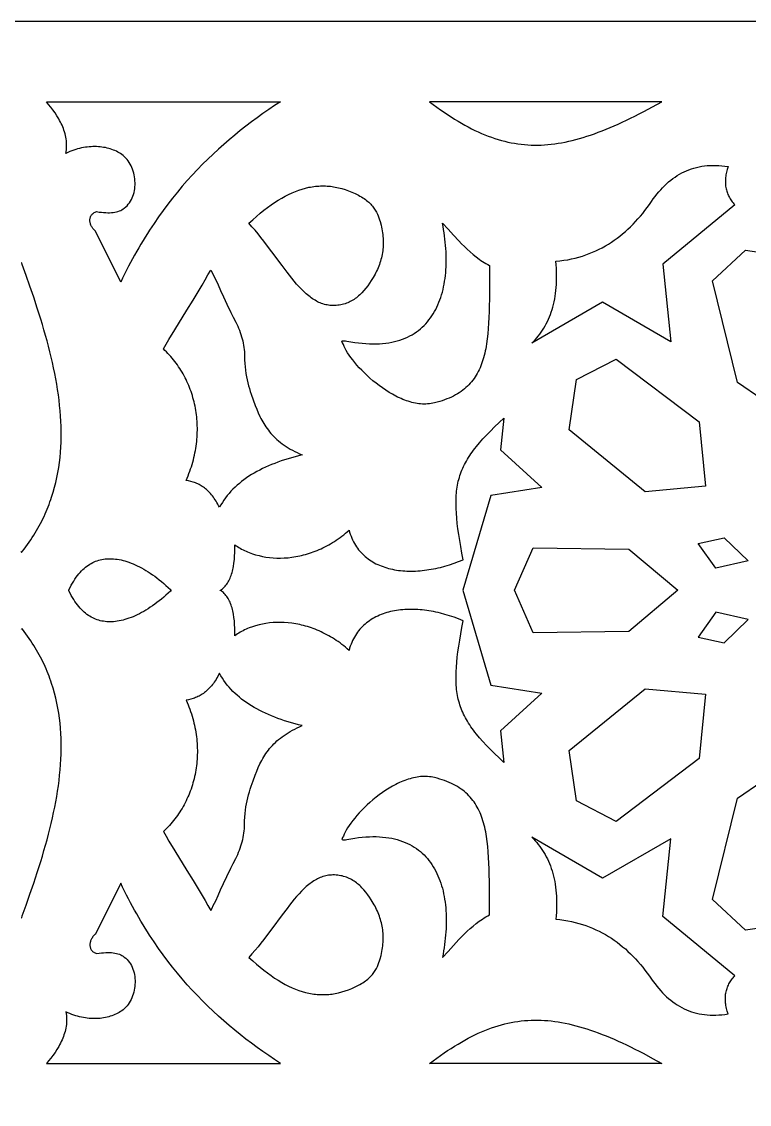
# Model space of a CAD drawing. Extents: x -580 to 580, y -400 to 400.
# Drawn here: x -51.1 to -5.7, y 297.4 to 365 of the extents above; entities that cross this region are included whole.
import ezdxf

# ---------------------------------------------------------------- set-up
doc = ezdxf.new("R2010")
doc.units = 0
doc.layers.add('LAYER_1', color=18, linetype='CONTINUOUS')
doc.layers.add('LAYER_2', color=174, linetype='CONTINUOUS')

msp = doc.modelspace()

# ---------------------------------------------------------------- linework, layer by layer
at = {"layer": 'LAYER_1'}
for points in [[(-34.925, 360), (-35.29, 359.759), (-35.653, 359.513), (-36.013, 359.262), (-36.371, 359.006), (-36.726, 358.744), (-37.078, 358.476), (-37.427, 358.202), (-37.773, 357.922), (-38.116, 357.636), (-38.456, 357.343), (-38.793, 357.043), (-39.126, 356.736), (-39.455, 356.421), (-39.781, 356.099), (-40.103, 355.77), (-40.421, 355.432), (-40.735, 355.086), (-41.045, 354.731), (-41.35, 354.368), (-41.652, 353.996), (-41.949, 353.614), (-42.241, 353.224), (-42.529, 352.823), (-42.812, 352.413), (-43.09, 351.993), (-43.227, 351.779), (-43.362, 351.563), (-43.497, 351.344), (-43.63, 351.122), (-43.762, 350.897), (-43.893, 350.67), (-44.022, 350.44), (-44.15, 350.208), (-44.277, 349.972), (-44.402, 349.734), (-44.526, 349.493), (-44.649, 349.249), (-44.77, 349.002), (-44.889, 348.752), (-46.472, 351.927), (-46.512, 351.965), (-46.55, 352.005), (-46.585, 352.047), (-46.619, 352.089), (-46.649, 352.132), (-46.677, 352.176), (-46.703, 352.22), (-46.726, 352.265), (-46.746, 352.311), (-46.764, 352.356), (-46.779, 352.402), (-46.791, 352.447), (-46.8, 352.493), (-46.807, 352.538), (-46.81, 352.583), (-46.811, 352.627), (-46.809, 352.67), (-46.804, 352.713), (-46.795, 352.754), (-46.784, 352.795), (-46.769, 352.834), (-46.752, 352.872), (-46.731, 352.908), (-46.706, 352.943), (-46.679, 352.976), (-46.648, 353.007), (-46.614, 353.036), (-46.576, 353.063), (-46.535, 353.087), (-46.491, 353.109), (-46.442, 353.129), (-46.391, 353.145), (-46.24, 353.123), (-46.096, 353.105), (-45.958, 353.092), (-45.826, 353.084), (-45.7, 353.081), (-45.58, 353.082), (-45.466, 353.089), (-45.357, 353.1), (-45.253, 353.116), (-45.155, 353.137), (-45.061, 353.162), (-44.973, 353.192), (-44.889, 353.227), (-44.81, 353.267), (-44.736, 353.312), (-44.666, 353.361), (-44.575, 353.436), (-44.491, 353.518), (-44.414, 353.605), (-44.344, 353.697), (-44.28, 353.794), (-44.223, 353.896), (-44.173, 354.002), (-44.129, 354.112), (-44.091, 354.225), (-44.059, 354.34), (-44.034, 354.458), (-44.015, 354.578), (-44.002, 354.699), (-43.995, 354.822), (-43.994, 354.945), (-43.999, 355.068), (-44.01, 355.191), (-44.027, 355.313), (-44.049, 355.434), (-44.077, 355.554), (-44.11, 355.672), (-44.149, 355.787), (-44.193, 355.9), (-44.243, 356.009), (-44.298, 356.115), (-44.358, 356.216), (-44.423, 356.313), (-44.493, 356.405), (-44.569, 356.492), (-44.649, 356.573), (-44.734, 356.647), (-44.824, 356.715), (-44.904, 356.769), (-44.986, 356.819), (-45.072, 356.867), (-45.161, 356.912), (-45.252, 356.954), (-45.345, 356.992), (-45.441, 357.028), (-45.539, 357.06), (-45.64, 357.09), (-45.742, 357.116), (-45.847, 357.139), (-45.953, 357.158), (-46.061, 357.174), (-46.171, 357.187), (-46.282, 357.196), (-46.395, 357.202), (-46.509, 357.204), (-46.624, 357.203), (-46.74, 357.198), (-46.858, 357.189), (-46.976, 357.177), (-47.095, 357.161), (-47.215, 357.141), (-47.335, 357.117), (-47.456, 357.09), (-47.578, 357.058), (-47.699, 357.023), (-47.821, 356.983), (-47.943, 356.939), (-48.065, 356.891), (-48.186, 356.839), (-48.308, 356.783), (-48.288, 356.898), (-48.275, 357.012), (-48.266, 357.125), (-48.262, 357.239), (-48.263, 357.351), (-48.269, 357.463), (-48.28, 357.574), (-48.295, 357.684), (-48.314, 357.794), (-48.337, 357.903), (-48.364, 358.011), (-48.394, 358.118), (-48.428, 358.224), (-48.466, 358.329), (-48.506, 358.433), (-48.55, 358.536), (-48.597, 358.638), (-48.646, 358.738), (-48.698, 358.838), (-48.752, 358.936), (-48.866, 359.128), (-48.988, 359.315), (-49.116, 359.496), (-49.249, 359.671), (-49.385, 359.839), (-49.523, 360)], [(-25.619, 360), (-25.391, 359.829), (-25.164, 359.663), (-24.94, 359.503), (-24.717, 359.349), (-24.496, 359.201), (-24.278, 359.058), (-24.06, 358.921), (-23.845, 358.79), (-23.631, 358.664), (-23.418, 358.544), (-23.206, 358.43), (-22.996, 358.321), (-22.787, 358.218), (-22.578, 358.12), (-22.371, 358.028), (-22.164, 357.941), (-21.958, 357.86), (-21.752, 357.785), (-21.547, 357.715), (-21.342, 357.651), (-21.138, 357.592), (-20.933, 357.538), (-20.729, 357.49), (-20.524, 357.447), (-20.32, 357.41), (-20.115, 357.378), (-19.909, 357.352), (-19.704, 357.33), (-19.497, 357.315), (-19.29, 357.304), (-19.083, 357.299), (-18.874, 357.299), (-18.664, 357.304), (-18.454, 357.315), (-18.242, 357.331), (-18.028, 357.352), (-17.814, 357.378), (-17.598, 357.41), (-17.38, 357.447), (-17.161, 357.488), (-16.94, 357.535), (-16.717, 357.587), (-16.491, 357.645), (-16.264, 357.707), (-16.035, 357.774), (-15.803, 357.847), (-15.569, 357.925), (-15.333, 358.007), (-15.093, 358.095), (-14.851, 358.187), (-14.607, 358.285), (-14.359, 358.387), (-14.108, 358.495), (-13.855, 358.607), (-13.598, 358.725), (-13.337, 358.847), (-13.074, 358.974), (-12.806, 359.106), (-12.535, 359.243), (-12.261, 359.385), (-11.7, 359.683), (-11.123, 360)], [(-19.236, 344.934), (-19.131, 345.042), (-19.029, 345.152), (-18.931, 345.266), (-18.835, 345.383), (-18.744, 345.503), (-18.656, 345.626), (-18.571, 345.752), (-18.49, 345.881), (-18.412, 346.014), (-18.338, 346.149), (-18.268, 346.288), (-18.202, 346.431), (-18.139, 346.577), (-18.081, 346.726), (-18.026, 346.879), (-17.975, 347.035), (-17.928, 347.195), (-17.885, 347.358), (-17.847, 347.525), (-17.812, 347.696), (-17.782, 347.871), (-17.756, 348.049), (-17.734, 348.231), (-17.716, 348.417), (-17.703, 348.607), (-17.694, 348.8), (-17.69, 348.998), (-17.69, 349.2), (-17.695, 349.406), (-17.704, 349.616), (-17.718, 349.83), (-17.737, 350.048), (-17.487, 350.075), (-17.243, 350.108), (-17.003, 350.149), (-16.767, 350.195), (-16.536, 350.249), (-16.31, 350.309), (-16.088, 350.375), (-15.87, 350.447), (-15.657, 350.525), (-15.448, 350.61), (-15.243, 350.7), (-15.042, 350.796), (-14.845, 350.898), (-14.652, 351.005), (-14.463, 351.118), (-14.278, 351.236), (-14.096, 351.36), (-13.918, 351.489), (-13.744, 351.622), (-13.573, 351.761), (-13.405, 351.905), (-13.241, 352.054), (-13.08, 352.207), (-12.923, 352.365), (-12.768, 352.527), (-12.617, 352.694), (-12.469, 352.865), (-12.323, 353.04), (-12.181, 353.22), (-12.041, 353.403), (-11.904, 353.59), (-11.77, 353.782), (-11.659, 353.938), (-11.547, 354.089), (-11.432, 354.235), (-11.316, 354.376), (-11.197, 354.511), (-11.077, 354.641), (-10.954, 354.765), (-10.829, 354.884), (-10.702, 354.998), (-10.572, 355.106), (-10.44, 355.208), (-10.305, 355.305), (-10.168, 355.396), (-10.028, 355.481), (-9.885, 355.56), (-9.74, 355.633), (-9.592, 355.7), (-9.441, 355.761), (-9.287, 355.817), (-9.13, 355.866), (-8.97, 355.909), (-8.807, 355.945), (-8.641, 355.975), (-8.471, 355.999), (-8.298, 356.017), (-8.122, 356.028), (-7.943, 356.033), (-7.76, 356.031), (-7.574, 356.022), (-7.383, 356.007), (-7.19, 355.985), (-6.992, 355.956), (-7.048, 355.781), (-7.094, 355.609), (-7.112, 355.524), (-7.128, 355.44), (-7.141, 355.357), (-7.151, 355.275), (-7.158, 355.194), (-7.163, 355.114), (-7.165, 355.035), (-7.164, 354.956), (-7.161, 354.879), (-7.155, 354.802), (-7.146, 354.726), (-7.134, 354.652), (-7.12, 354.578), (-7.103, 354.505), (-7.083, 354.432), (-7.06, 354.361), (-7.035, 354.291), (-7.007, 354.221), (-6.976, 354.153), (-6.943, 354.085), (-6.906, 354.018), (-6.867, 353.952), (-6.826, 353.887), (-6.781, 353.823), (-6.734, 353.76), (-6.684, 353.697), (-6.631, 353.636), (-6.576, 353.575), (-11.074, 349.872), (-10.574, 345.022), (-14.822, 347.491)], [(-36.894, 352.429), (-36.656, 352.645), (-36.421, 352.851), (-36.189, 353.045), (-35.959, 353.229), (-35.732, 353.403), (-35.507, 353.565), (-35.284, 353.718), (-35.063, 353.859), (-34.844, 353.99), (-34.627, 354.111), (-34.411, 354.221), (-34.197, 354.32), (-33.984, 354.409), (-33.773, 354.488), (-33.563, 354.557), (-33.354, 354.615), (-33.146, 354.663), (-33.042, 354.683), (-32.938, 354.7), (-32.835, 354.715), (-32.732, 354.728), (-32.629, 354.738), (-32.526, 354.745), (-32.423, 354.75), (-32.32, 354.752), (-32.218, 354.752), (-32.115, 354.749), (-32.013, 354.744), (-31.91, 354.736), (-31.808, 354.726), (-31.705, 354.713), (-31.603, 354.698), (-31.5, 354.68), (-31.296, 354.637), (-31.09, 354.584), (-30.885, 354.521), (-30.679, 354.448), (-30.472, 354.365), (-30.265, 354.273), (-30.057, 354.17), (-29.96, 354.119), (-29.868, 354.066), (-29.781, 354.012), (-29.699, 353.957), (-29.62, 353.902), (-29.546, 353.845), (-29.476, 353.787), (-29.41, 353.729), (-29.348, 353.669), (-29.289, 353.61), (-29.234, 353.549), (-29.183, 353.489), (-29.134, 353.428), (-29.089, 353.366), (-29.007, 353.243), (-28.935, 353.12), (-28.874, 352.997), (-28.82, 352.875), (-28.775, 352.754), (-28.735, 352.636), (-28.701, 352.521), (-28.644, 352.302), (-28.616, 352.182), (-28.591, 352.063), (-28.57, 351.945), (-28.552, 351.828), (-28.537, 351.712), (-28.525, 351.596), (-28.516, 351.481), (-28.511, 351.367), (-28.508, 351.254), (-28.509, 351.141), (-28.513, 351.03), (-28.52, 350.919), (-28.53, 350.809), (-28.543, 350.699), (-28.558, 350.59), (-28.577, 350.482), (-28.599, 350.375), (-28.623, 350.268), (-28.65, 350.163), (-28.681, 350.057), (-28.714, 349.953), (-28.749, 349.849), (-28.788, 349.746), (-28.829, 349.643), (-28.873, 349.541), (-28.92, 349.44), (-28.969, 349.339), (-29.021, 349.239), (-29.075, 349.14), (-29.132, 349.041), (-29.254, 348.845), (-29.366, 348.678), (-29.481, 348.517), (-29.6, 348.364), (-29.722, 348.218), (-29.849, 348.08), (-29.914, 348.014), (-29.98, 347.951), (-30.048, 347.89), (-30.117, 347.832), (-30.188, 347.776), (-30.259, 347.722), (-30.333, 347.672), (-30.408, 347.624), (-30.484, 347.579), (-30.563, 347.537), (-30.643, 347.497), (-30.724, 347.461), (-30.808, 347.429), (-30.894, 347.399), (-30.981, 347.372), (-31.071, 347.35), (-31.162, 347.33), (-31.256, 347.314), (-31.352, 347.302), (-31.45, 347.293), (-31.55, 347.288), (-31.653, 347.287), (-31.744, 347.29), (-31.834, 347.297), (-31.923, 347.308), (-32.011, 347.322), (-32.098, 347.34), (-32.184, 347.362), (-32.269, 347.388), (-32.353, 347.417), (-32.437, 347.45), (-32.519, 347.485), (-32.601, 347.525), (-32.682, 347.567), (-32.762, 347.613), (-32.842, 347.662), (-32.921, 347.713), (-33, 347.768), (-33.078, 347.826), (-33.155, 347.886), (-33.309, 348.015), (-33.461, 348.154), (-33.613, 348.303), (-33.763, 348.462), (-33.913, 348.628), (-34.062, 348.803), (-34.212, 348.985), (-34.363, 349.174), (-34.514, 349.369), (-34.82, 349.776), (-35.455, 350.639), (-35.79, 351.085), (-35.963, 351.31), (-36.14, 351.535), (-36.321, 351.761), (-36.507, 351.985), (-36.698, 352.208)], [(-30.528, 345.03), (-30.285, 344.99), (-30.048, 344.957), (-29.817, 344.931), (-29.591, 344.912), (-29.371, 344.9), (-29.156, 344.895), (-28.947, 344.896), (-28.744, 344.904), (-28.546, 344.919), (-28.353, 344.939), (-28.165, 344.966), (-27.983, 344.999), (-27.806, 345.038), (-27.634, 345.083), (-27.468, 345.133), (-27.306, 345.19), (-27.15, 345.251), (-26.999, 345.319), (-26.852, 345.391), (-26.711, 345.469), (-26.575, 345.552), (-26.443, 345.64), (-26.316, 345.733), (-26.195, 345.831), (-26.078, 345.933), (-25.965, 346.04), (-25.858, 346.151), (-25.755, 346.267), (-25.656, 346.387), (-25.563, 346.511), (-25.473, 346.64), (-25.389, 346.772), (-25.308, 346.908), (-25.233, 347.047), (-25.161, 347.191), (-25.094, 347.337), (-25.031, 347.488), (-24.973, 347.641), (-24.918, 347.798), (-24.868, 347.958), (-24.822, 348.12), (-24.78, 348.286), (-24.742, 348.454), (-24.709, 348.625), (-24.679, 348.798), (-24.653, 348.974), (-24.631, 349.152), (-24.613, 349.333), (-24.599, 349.515), (-24.588, 349.7), (-24.581, 349.886), (-24.578, 350.074), (-24.579, 350.264), (-24.583, 350.455), (-24.591, 350.648), (-24.602, 350.842), (-24.617, 351.037), (-24.636, 351.233), (-24.657, 351.431), (-24.683, 351.629), (-24.711, 351.828), (-24.743, 352.028), (-24.778, 352.228), (-24.816, 352.429), (-24.469, 352.054), (-24.128, 351.683), (-23.789, 351.319), (-23.618, 351.142), (-23.445, 350.968), (-23.268, 350.799), (-23.088, 350.634), (-22.903, 350.475), (-22.713, 350.322), (-22.516, 350.175), (-22.415, 350.104), (-22.312, 350.035), (-22.208, 349.969), (-22.101, 349.904), (-21.991, 349.841), (-21.88, 349.78), (-21.884, 348.073), (-21.888, 347.674), (-21.894, 347.287), (-21.902, 346.911), (-21.915, 346.546), (-21.933, 346.193), (-21.956, 345.85), (-21.985, 345.519), (-22.02, 345.2), (-22.064, 344.892), (-22.088, 344.742), (-22.115, 344.595), (-22.145, 344.451), (-22.176, 344.309), (-22.21, 344.171), (-22.247, 344.035), (-22.286, 343.902), (-22.328, 343.773), (-22.373, 343.646), (-22.42, 343.521), (-22.471, 343.4), (-22.525, 343.282), (-22.582, 343.166), (-22.642, 343.053), (-22.705, 342.943), (-22.772, 342.836), (-22.843, 342.732), (-22.917, 342.631), (-22.995, 342.532), (-23.077, 342.437), (-23.163, 342.344), (-23.253, 342.254), (-23.347, 342.168), (-23.445, 342.084), (-23.547, 342.002), (-23.654, 341.924), (-23.766, 341.849), (-23.881, 341.776), (-24.002, 341.707), (-24.127, 341.64), (-24.258, 341.576), (-24.393, 341.515), (-24.533, 341.457), (-24.678, 341.402), (-24.829, 341.35), (-24.985, 341.301), (-25.146, 341.254), (-25.313, 341.211), (-25.418, 341.187), (-25.524, 341.169), (-25.631, 341.154), (-25.739, 341.145), (-25.847, 341.14), (-25.956, 341.139), (-26.066, 341.143), (-26.175, 341.151), (-26.286, 341.163), (-26.396, 341.178), (-26.507, 341.198), (-26.618, 341.221), (-26.729, 341.248), (-26.84, 341.278), (-26.95, 341.312), (-27.061, 341.349), (-27.172, 341.389), (-27.282, 341.432), (-27.392, 341.478), (-27.502, 341.527), (-27.611, 341.578), (-27.72, 341.632), (-27.936, 341.748), (-28.149, 341.872), (-28.358, 342.004), (-28.564, 342.144), (-28.765, 342.29), (-28.961, 342.441), (-29.151, 342.596), (-29.336, 342.755), (-29.514, 342.917), (-29.685, 343.081), (-29.848, 343.245), (-30.003, 343.409), (-30.149, 343.573), (-30.286, 343.734), (-30.413, 343.893), (-30.53, 344.048), (-30.636, 344.199), (-30.73, 344.344), (-30.813, 344.483), (-30.883, 344.615), (-30.94, 344.738), (-30.968, 344.802), (-30.997, 344.859), (-31.047, 344.953), (-31.066, 344.991), (-31.079, 345.023), (-31.084, 345.049), (-31.083, 345.06), (-31.08, 345.069), (-31.073, 345.077), (-31.064, 345.083), (-31.037, 345.092), (-30.996, 345.095), (-30.939, 345.092), (-30.865, 345.085), (-30.773, 345.071)], [(-5.908, 350.739), (-3.114, 350.336), (-1.567, 344.032), (-3.37, 340.416), (-6.404, 342.49), (-7.975, 348.824)], [(-42.224, 344.581), (-42.056, 344.873), (-41.881, 345.169), (-41.518, 345.77), (-40.756, 347.002), (-40.37, 347.626), (-39.99, 348.254), (-39.804, 348.567), (-39.622, 348.881), (-39.445, 349.193), (-39.273, 349.504), (-39.19, 349.35), (-39.111, 349.198), (-38.962, 348.891), (-38.815, 348.57), (-38.658, 348.22), (-38.48, 347.827), (-38.271, 347.378), (-38.019, 346.857), (-37.873, 346.565), (-37.712, 346.25), (-37.651, 346.126), (-37.592, 346), (-37.536, 345.871), (-37.483, 345.741), (-37.434, 345.61), (-37.388, 345.477), (-37.346, 345.344), (-37.308, 345.21), (-37.274, 345.075), (-37.244, 344.94), (-37.218, 344.805), (-37.197, 344.671), (-37.181, 344.537), (-37.169, 344.404), (-37.162, 344.272), (-37.16, 344.142), (-37.158, 343.905), (-37.148, 343.678), (-37.132, 343.459), (-37.109, 343.248), (-37.081, 343.045), (-37.047, 342.847), (-37.008, 342.656), (-36.964, 342.469), (-36.916, 342.286), (-36.864, 342.106), (-36.809, 341.929), (-36.751, 341.754), (-36.627, 341.405), (-36.498, 341.053), (-36.406, 340.818), (-36.308, 340.587), (-36.203, 340.36), (-36.147, 340.249), (-36.088, 340.139), (-36.027, 340.03), (-35.963, 339.922), (-35.896, 339.816), (-35.827, 339.711), (-35.754, 339.608), (-35.677, 339.506), (-35.598, 339.405), (-35.514, 339.307), (-35.427, 339.209), (-35.336, 339.114), (-35.241, 339.02), (-35.142, 338.928), (-35.038, 338.837), (-34.929, 338.748), (-34.816, 338.661), (-34.698, 338.576), (-34.575, 338.493), (-34.447, 338.412), (-34.314, 338.333), (-34.175, 338.256), (-34.031, 338.181), (-33.88, 338.108), (-33.724, 338.037), (-33.562, 337.968), (-33.79, 337.911), (-34.014, 337.852), (-34.234, 337.791), (-34.451, 337.727), (-34.663, 337.66), (-34.872, 337.59), (-35.076, 337.517), (-35.276, 337.442), (-35.473, 337.364), (-35.665, 337.283), (-35.853, 337.2), (-36.036, 337.113), (-36.216, 337.023), (-36.39, 336.93), (-36.561, 336.835), (-36.727, 336.736), (-36.888, 336.634), (-37.045, 336.529), (-37.197, 336.42), (-37.344, 336.309), (-37.487, 336.194), (-37.625, 336.076), (-37.758, 335.955), (-37.886, 335.83), (-38.009, 335.701), (-38.127, 335.57), (-38.24, 335.435), (-38.347, 335.296), (-38.45, 335.154), (-38.547, 335.008), (-38.639, 334.858), (-38.726, 334.705), (-38.778, 334.805), (-38.83, 334.902), (-38.884, 334.995), (-38.938, 335.085), (-38.994, 335.171), (-39.05, 335.254), (-39.108, 335.333), (-39.166, 335.409), (-39.225, 335.482), (-39.285, 335.552), (-39.346, 335.618), (-39.408, 335.682), (-39.471, 335.742), (-39.535, 335.8), (-39.599, 335.854), (-39.664, 335.906), (-39.73, 335.955), (-39.797, 336.001), (-39.865, 336.044), (-39.933, 336.085), (-40.002, 336.123), (-40.072, 336.158), (-40.143, 336.191), (-40.214, 336.221), (-40.286, 336.249), (-40.359, 336.275), (-40.506, 336.319), (-40.656, 336.354), (-40.808, 336.381), (-40.746, 336.522), (-40.687, 336.664), (-40.631, 336.806), (-40.578, 336.949), (-40.528, 337.091), (-40.48, 337.234), (-40.436, 337.377), (-40.394, 337.519), (-40.356, 337.662), (-40.32, 337.805), (-40.287, 337.948), (-40.257, 338.091), (-40.229, 338.233), (-40.205, 338.376), (-40.183, 338.518), (-40.164, 338.66), (-40.148, 338.802), (-40.135, 338.944), (-40.124, 339.085), (-40.116, 339.227), (-40.111, 339.367), (-40.108, 339.507), (-40.108, 339.647), (-40.111, 339.787), (-40.116, 339.925), (-40.124, 340.064), (-40.135, 340.201), (-40.148, 340.339), (-40.164, 340.475), (-40.182, 340.611), (-40.203, 340.746), (-40.226, 340.88), (-40.252, 341.014), (-40.281, 341.146), (-40.312, 341.278), (-40.345, 341.409), (-40.381, 341.539), (-40.419, 341.669), (-40.46, 341.797), (-40.503, 341.924), (-40.549, 342.05), (-40.596, 342.175), (-40.647, 342.299), (-40.699, 342.422), (-40.754, 342.543), (-40.812, 342.663), (-40.871, 342.782), (-40.933, 342.9), (-40.998, 343.017), (-41.064, 343.132), (-41.133, 343.245), (-41.204, 343.358), (-41.277, 343.468), (-41.352, 343.578), (-41.43, 343.686), (-41.51, 343.792), (-41.591, 343.896), (-41.676, 343.999), (-41.762, 344.101), (-41.85, 344.2), (-41.94, 344.298), (-42.033, 344.394), (-42.128, 344.489)], [(-16.918, 339.522), (-16.455, 342.671), (-13.983, 343.946), (-8.803, 340.029), (-8.411, 336.013), (-12.167, 335.671)], [(-38.689, 329.517), (-38.68, 329.523), (-38.689, 329.528), (-38.671, 329.528), (-38.607, 329.571), (-38.545, 329.618), (-38.486, 329.668), (-38.429, 329.722), (-38.375, 329.78), (-38.323, 329.841), (-38.274, 329.905), (-38.228, 329.973), (-38.184, 330.043), (-38.142, 330.117), (-38.103, 330.194), (-38.067, 330.274), (-38.032, 330.357), (-38, 330.443), (-37.97, 330.531), (-37.942, 330.622), (-37.917, 330.716), (-37.894, 330.811), (-37.872, 330.91), (-37.853, 331.01), (-37.821, 331.218), (-37.797, 331.433), (-37.78, 331.656), (-37.771, 331.886), (-37.769, 332.121), (-37.774, 332.362), (-37.692, 332.305), (-37.608, 332.25), (-37.522, 332.196), (-37.434, 332.144), (-37.345, 332.095), (-37.254, 332.047), (-37.161, 332.001), (-37.067, 331.958), (-36.971, 331.916), (-36.873, 331.876), (-36.674, 331.803), (-36.47, 331.738), (-36.261, 331.682), (-36.046, 331.634), (-35.828, 331.595), (-35.605, 331.565), (-35.379, 331.545), (-35.149, 331.533), (-34.917, 331.531), (-34.682, 331.539), (-34.445, 331.556), (-34.206, 331.583), (-33.965, 331.62), (-33.844, 331.642), (-33.723, 331.667), (-33.602, 331.694), (-33.481, 331.725), (-33.36, 331.757), (-33.238, 331.792), (-33.117, 331.83), (-32.995, 331.871), (-32.874, 331.914), (-32.752, 331.96), (-32.631, 332.009), (-32.51, 332.06), (-32.39, 332.115), (-32.27, 332.172), (-32.15, 332.231), (-32.03, 332.294), (-31.911, 332.359), (-31.792, 332.428), (-31.674, 332.499), (-31.556, 332.573), (-31.439, 332.65), (-31.323, 332.73), (-31.207, 332.813), (-31.093, 332.898), (-30.978, 332.987), (-30.865, 333.079), (-30.753, 333.174), (-30.641, 333.272), (-30.605, 333.143), (-30.565, 333.018), (-30.521, 332.897), (-30.474, 332.779), (-30.423, 332.664), (-30.368, 332.553), (-30.31, 332.446), (-30.248, 332.342), (-30.183, 332.241), (-30.115, 332.144), (-30.043, 332.05), (-29.969, 331.96), (-29.891, 331.873), (-29.811, 331.789), (-29.727, 331.709), (-29.641, 331.632), (-29.552, 331.558), (-29.46, 331.487), (-29.365, 331.42), (-29.268, 331.356), (-29.169, 331.295), (-29.067, 331.237), (-28.962, 331.182), (-28.856, 331.131), (-28.747, 331.083), (-28.636, 331.037), (-28.523, 330.995), (-28.408, 330.956), (-28.291, 330.92), (-28.172, 330.887), (-28.052, 330.857), (-27.929, 330.83), (-27.805, 330.806), (-27.68, 330.785), (-27.553, 330.766), (-27.424, 330.751), (-27.294, 330.739), (-27.163, 330.729), (-27.031, 330.722), (-26.897, 330.719), (-26.763, 330.718), (-26.627, 330.719), (-26.49, 330.724), (-26.353, 330.731), (-26.215, 330.741), (-26.076, 330.754), (-25.936, 330.769), (-25.796, 330.787), (-25.655, 330.808), (-25.514, 330.832), (-25.372, 330.858), (-25.23, 330.886), (-25.088, 330.917), (-24.946, 330.951), (-24.661, 331.026), (-24.376, 331.112), (-24.093, 331.207), (-23.81, 331.311), (-23.529, 331.426), (-23.606, 331.847), (-23.676, 332.25), (-23.74, 332.635), (-23.797, 333.003), (-23.846, 333.355), (-23.888, 333.692), (-23.922, 334.015), (-23.947, 334.325), (-23.963, 334.623), (-23.97, 334.909), (-23.97, 335.048), (-23.967, 335.185), (-23.962, 335.319), (-23.955, 335.452), (-23.944, 335.582), (-23.931, 335.71), (-23.916, 335.836), (-23.897, 335.961), (-23.876, 336.083), (-23.852, 336.205), (-23.825, 336.325), (-23.795, 336.443), (-23.762, 336.561), (-23.726, 336.677), (-23.687, 336.792), (-23.644, 336.907), (-23.599, 337.021), (-23.55, 337.134), (-23.498, 337.247), (-23.443, 337.36), (-23.384, 337.472), (-23.322, 337.584), (-23.256, 337.696), (-23.187, 337.809), (-23.114, 337.921), (-23.038, 338.034), (-22.958, 338.147), (-22.874, 338.261), (-22.786, 338.376), (-22.695, 338.492), (-22.5, 338.725), (-22.29, 338.964), (-22.063, 339.208), (-21.82, 339.459), (-21.559, 339.717), (-21.281, 339.984), (-20.985, 340.26), (-21.2, 338.293), (-18.617, 335.94), (-21.803, 335.443), (-23.536, 329.523), (-21.803, 323.603), (-18.617, 323.106), (-21.2, 320.752), (-20.985, 318.785), (-21.281, 319.061), (-21.559, 319.328), (-21.82, 319.586), (-22.063, 319.837), (-22.29, 320.081), (-22.5, 320.32), (-22.695, 320.554), (-22.786, 320.669), (-22.874, 320.784), (-22.958, 320.898), (-23.038, 321.011), (-23.114, 321.124), (-23.187, 321.237), (-23.256, 321.349), (-23.322, 321.461), (-23.384, 321.573), (-23.443, 321.686), (-23.498, 321.798), (-23.55, 321.911), (-23.599, 322.024), (-23.644, 322.138), (-23.687, 322.253), (-23.726, 322.368), (-23.762, 322.485), (-23.795, 322.602), (-23.825, 322.721), (-23.852, 322.841), (-23.876, 322.962), (-23.897, 323.085), (-23.916, 323.209), (-23.931, 323.336), (-23.944, 323.464), (-23.955, 323.594), (-23.962, 323.726), (-23.967, 323.86), (-23.97, 323.997), (-23.97, 324.136), (-23.963, 324.423), (-23.947, 324.72), (-23.922, 325.03), (-23.888, 325.353), (-23.846, 325.69), (-23.797, 326.042), (-23.74, 326.41), (-23.676, 326.795), (-23.606, 327.198), (-23.529, 327.62), (-23.81, 327.734), (-24.093, 327.839), (-24.376, 327.934), (-24.661, 328.019), (-24.946, 328.094), (-25.088, 328.128), (-25.23, 328.159), (-25.372, 328.188), (-25.514, 328.214), (-25.655, 328.237), (-25.796, 328.258), (-25.936, 328.276), (-26.076, 328.292), (-26.215, 328.304), (-26.353, 328.314), (-26.49, 328.322), (-26.627, 328.326), (-26.763, 328.328), (-26.897, 328.327), (-27.031, 328.323), (-27.163, 328.316), (-27.294, 328.307), (-27.424, 328.294), (-27.553, 328.279), (-27.68, 328.261), (-27.805, 328.24), (-27.929, 328.216), (-28.052, 328.188), (-28.172, 328.158), (-28.291, 328.125), (-28.408, 328.089), (-28.523, 328.05), (-28.636, 328.008), (-28.747, 327.963), (-28.856, 327.914), (-28.962, 327.863), (-29.067, 327.808), (-29.169, 327.751), (-29.268, 327.69), (-29.365, 327.625), (-29.46, 327.558), (-29.552, 327.487), (-29.641, 327.414), (-29.727, 327.336), (-29.811, 327.256), (-29.891, 327.172), (-29.969, 327.085), (-30.043, 326.995), (-30.115, 326.901), (-30.183, 326.804), (-30.248, 326.703), (-30.31, 326.599), (-30.368, 326.492), (-30.423, 326.381), (-30.474, 326.267), (-30.521, 326.149), (-30.565, 326.027), (-30.605, 325.902), (-30.641, 325.774), (-30.753, 325.872), (-30.865, 325.966), (-30.978, 326.058), (-31.093, 326.147), (-31.207, 326.233), (-31.323, 326.316), (-31.439, 326.395), (-31.556, 326.472), (-31.674, 326.546), (-31.792, 326.618), (-31.911, 326.686), (-32.03, 326.751), (-32.15, 326.814), (-32.27, 326.874), (-32.39, 326.931), (-32.51, 326.985), (-32.631, 327.036), (-32.752, 327.085), (-32.874, 327.131), (-32.995, 327.174), (-33.117, 327.215), (-33.238, 327.253), (-33.36, 327.288), (-33.481, 327.321), (-33.602, 327.351), (-33.723, 327.378), (-33.844, 327.403), (-33.965, 327.426), (-34.206, 327.463), (-34.445, 327.49), (-34.682, 327.507), (-34.917, 327.514), (-35.149, 327.512), (-35.379, 327.501), (-35.605, 327.48), (-35.828, 327.45), (-36.046, 327.411), (-36.261, 327.364), (-36.47, 327.307), (-36.674, 327.242), (-36.873, 327.169), (-36.971, 327.13), (-37.067, 327.088), (-37.161, 327.044), (-37.254, 326.998), (-37.345, 326.951), (-37.434, 326.901), (-37.522, 326.849), (-37.608, 326.796), (-37.692, 326.74), (-37.774, 326.683), (-37.769, 326.924), (-37.771, 327.16), (-37.78, 327.389), (-37.797, 327.612), (-37.821, 327.828), (-37.853, 328.035), (-37.872, 328.136), (-37.894, 328.234), (-37.917, 328.33), (-37.942, 328.423), (-37.97, 328.514), (-38, 328.602), (-38.032, 328.688), (-38.067, 328.771), (-38.103, 328.851), (-38.142, 328.928), (-38.184, 329.002), (-38.228, 329.073), (-38.274, 329.14), (-38.323, 329.205), (-38.375, 329.266), (-38.429, 329.323), (-38.486, 329.377), (-38.545, 329.428), (-38.607, 329.474), (-38.671, 329.517)], [(-5.743, 331.354), (-7.753, 330.899), (-8.852, 332.441), (-7.231, 332.797)], [(-10.121, 329.523), (-13.188, 326.952), (-19.155, 326.874), (-20.31, 329.523), (-19.155, 332.171), (-13.188, 332.093)], [(-47.421, 330.636), (-47.337, 330.725), (-47.253, 330.808), (-47.167, 330.886), (-47.081, 330.959), (-46.994, 331.026), (-46.906, 331.088), (-46.817, 331.145), (-46.727, 331.198), (-46.637, 331.246), (-46.545, 331.289), (-46.452, 331.328), (-46.358, 331.363), (-46.263, 331.394), (-46.166, 331.42), (-46.068, 331.442), (-45.968, 331.461), (-45.866, 331.475), (-45.762, 331.485), (-45.657, 331.491), (-45.55, 331.493), (-45.44, 331.49), (-45.329, 331.484), (-45.216, 331.473), (-45.101, 331.457), (-44.984, 331.438), (-44.865, 331.413), (-44.744, 331.385), (-44.622, 331.351), (-44.498, 331.313), (-44.372, 331.271), (-44.244, 331.223), (-44.116, 331.171), (-43.985, 331.115), (-43.854, 331.053), (-43.721, 330.987), (-43.587, 330.917), (-43.452, 330.841), (-43.316, 330.761), (-43.179, 330.676), (-43.042, 330.586), (-42.904, 330.492), (-42.765, 330.393), (-42.625, 330.29), (-42.486, 330.181), (-42.346, 330.069), (-42.205, 329.951), (-42.064, 329.83), (-41.924, 329.703), (-41.783, 329.572), (-41.731, 329.523), (-41.783, 329.473), (-41.924, 329.342), (-42.064, 329.216), (-42.205, 329.094), (-42.346, 328.977), (-42.486, 328.864), (-42.625, 328.756), (-42.765, 328.652), (-42.904, 328.553), (-43.042, 328.459), (-43.179, 328.369), (-43.316, 328.285), (-43.452, 328.204), (-43.587, 328.129), (-43.721, 328.058), (-43.854, 327.992), (-43.985, 327.931), (-44.116, 327.874), (-44.244, 327.822), (-44.372, 327.775), (-44.498, 327.732), (-44.622, 327.694), (-44.744, 327.661), (-44.865, 327.632), (-44.984, 327.608), (-45.101, 327.588), (-45.216, 327.573), (-45.329, 327.562), (-45.44, 327.555), (-45.55, 327.553), (-45.657, 327.554), (-45.762, 327.56), (-45.866, 327.57), (-45.968, 327.585), (-46.068, 327.603), (-46.166, 327.625), (-46.263, 327.652), (-46.358, 327.682), (-46.452, 327.717), (-46.545, 327.756), (-46.637, 327.8), (-46.727, 327.847), (-46.817, 327.9), (-46.906, 327.957), (-46.994, 328.019), (-47.081, 328.087), (-47.167, 328.159), (-47.253, 328.237), (-47.337, 328.321), (-47.421, 328.41), (-47.503, 328.505), (-47.585, 328.606), (-47.665, 328.713), (-47.744, 328.827), (-47.822, 328.947), (-47.898, 329.073), (-47.973, 329.206), (-48.046, 329.346), (-48.117, 329.492), (-48.13, 329.523), (-48.117, 329.553), (-48.046, 329.7), (-47.973, 329.839), (-47.898, 329.972), (-47.822, 330.099), (-47.744, 330.219), (-47.665, 330.332), (-47.585, 330.439), (-47.503, 330.54)], [(-5.743, 327.691), (-7.753, 328.147), (-8.852, 326.605), (-7.231, 326.249)], [(-42.224, 314.464), (-42.056, 314.172), (-41.881, 313.876), (-41.518, 313.275), (-40.756, 312.044), (-40.37, 311.419), (-39.99, 310.792), (-39.804, 310.478), (-39.622, 310.165), (-39.445, 309.852), (-39.273, 309.541), (-39.19, 309.695), (-39.111, 309.848), (-38.962, 310.155), (-38.815, 310.476), (-38.658, 310.825), (-38.48, 311.218), (-38.271, 311.668), (-38.019, 312.189), (-37.873, 312.48), (-37.712, 312.795), (-37.651, 312.919), (-37.592, 313.046), (-37.536, 313.174), (-37.483, 313.304), (-37.434, 313.435), (-37.388, 313.568), (-37.346, 313.701), (-37.308, 313.836), (-37.274, 313.97), (-37.244, 314.105), (-37.218, 314.24), (-37.197, 314.374), (-37.181, 314.508), (-37.169, 314.641), (-37.162, 314.773), (-37.16, 314.904), (-37.158, 315.14), (-37.148, 315.368), (-37.132, 315.586), (-37.109, 315.797), (-37.081, 316.001), (-37.047, 316.198), (-37.008, 316.39), (-36.964, 316.577), (-36.916, 316.76), (-36.864, 316.939), (-36.809, 317.116), (-36.751, 317.292), (-36.627, 317.641), (-36.498, 317.992), (-36.406, 318.227), (-36.308, 318.458), (-36.203, 318.685), (-36.147, 318.796), (-36.088, 318.907), (-36.027, 319.016), (-35.963, 319.123), (-35.896, 319.229), (-35.827, 319.334), (-35.754, 319.438), (-35.677, 319.54), (-35.598, 319.64), (-35.514, 319.739), (-35.427, 319.836), (-35.336, 319.932), (-35.241, 320.026), (-35.142, 320.118), (-35.038, 320.208), (-34.929, 320.297), (-34.816, 320.384), (-34.698, 320.469), (-34.575, 320.552), (-34.447, 320.633), (-34.314, 320.712), (-34.175, 320.79), (-34.031, 320.865), (-33.88, 320.938), (-33.724, 321.009), (-33.562, 321.078), (-33.79, 321.134), (-34.014, 321.193), (-34.234, 321.255), (-34.451, 321.319), (-34.663, 321.386), (-34.872, 321.455), (-35.076, 321.528), (-35.276, 321.603), (-35.473, 321.681), (-35.665, 321.762), (-35.853, 321.846), (-36.036, 321.933), (-36.216, 322.022), (-36.39, 322.115), (-36.561, 322.211), (-36.727, 322.31), (-36.888, 322.412), (-37.045, 322.517), (-37.197, 322.625), (-37.344, 322.737), (-37.487, 322.851), (-37.625, 322.969), (-37.758, 323.091), (-37.886, 323.216), (-38.009, 323.344), (-38.127, 323.476), (-38.24, 323.611), (-38.347, 323.749), (-38.45, 323.892), (-38.547, 324.038), (-38.639, 324.187), (-38.726, 324.34), (-38.778, 324.24), (-38.83, 324.143), (-38.884, 324.05), (-38.938, 323.961), (-38.994, 323.875), (-39.05, 323.792), (-39.108, 323.712), (-39.166, 323.636), (-39.225, 323.563), (-39.285, 323.494), (-39.346, 323.427), (-39.408, 323.364), (-39.471, 323.303), (-39.535, 323.246), (-39.599, 323.191), (-39.664, 323.139), (-39.73, 323.091), (-39.797, 323.045), (-39.865, 323.001), (-39.933, 322.961), (-40.002, 322.923), (-40.072, 322.887), (-40.143, 322.855), (-40.214, 322.824), (-40.286, 322.796), (-40.359, 322.771), (-40.506, 322.727), (-40.656, 322.691), (-40.808, 322.665), (-40.746, 322.523), (-40.687, 322.381), (-40.631, 322.239), (-40.578, 322.097), (-40.528, 321.954), (-40.48, 321.812), (-40.436, 321.669), (-40.394, 321.526), (-40.356, 321.383), (-40.32, 321.24), (-40.287, 321.097), (-40.257, 320.955), (-40.229, 320.812), (-40.205, 320.669), (-40.183, 320.527), (-40.164, 320.385), (-40.148, 320.243), (-40.135, 320.101), (-40.124, 319.96), (-40.116, 319.819), (-40.111, 319.678), (-40.108, 319.538), (-40.108, 319.398), (-40.111, 319.259), (-40.116, 319.12), (-40.124, 318.982), (-40.135, 318.844), (-40.148, 318.707), (-40.164, 318.57), (-40.182, 318.435), (-40.203, 318.3), (-40.226, 318.165), (-40.252, 318.032), (-40.281, 317.899), (-40.312, 317.767), (-40.345, 317.636), (-40.381, 317.506), (-40.419, 317.377), (-40.46, 317.249), (-40.503, 317.122), (-40.549, 316.995), (-40.596, 316.87), (-40.647, 316.747), (-40.699, 316.624), (-40.754, 316.502), (-40.812, 316.382), (-40.871, 316.263), (-40.933, 316.145), (-40.998, 316.029), (-41.064, 315.914), (-41.133, 315.8), (-41.204, 315.688), (-41.277, 315.577), (-41.352, 315.468), (-41.43, 315.36), (-41.51, 315.254), (-41.591, 315.149), (-41.676, 315.046), (-41.762, 314.945), (-41.85, 314.845), (-41.94, 314.747), (-42.033, 314.651), (-42.128, 314.557)], [(-8.803, 319.016), (-13.983, 315.099), (-16.455, 316.374), (-16.918, 319.524), (-12.167, 323.375), (-8.411, 323.032)], [(-1.567, 315.013), (-3.114, 308.71), (-5.908, 308.306), (-7.975, 310.221), (-6.404, 316.555), (-3.37, 318.63)], [(-30.528, 314.015), (-30.285, 314.056), (-30.048, 314.088), (-29.817, 314.114), (-29.591, 314.133), (-29.371, 314.145), (-29.156, 314.15), (-28.947, 314.149), (-28.744, 314.141), (-28.546, 314.127), (-28.353, 314.106), (-28.165, 314.079), (-27.983, 314.046), (-27.806, 314.008), (-27.634, 313.963), (-27.468, 313.912), (-27.306, 313.856), (-27.15, 313.794), (-26.999, 313.727), (-26.852, 313.654), (-26.711, 313.576), (-26.575, 313.493), (-26.443, 313.405), (-26.316, 313.313), (-26.195, 313.215), (-26.078, 313.112), (-25.965, 313.006), (-25.858, 312.894), (-25.755, 312.778), (-25.656, 312.658), (-25.563, 312.534), (-25.473, 312.406), (-25.389, 312.274), (-25.308, 312.138), (-25.233, 311.998), (-25.161, 311.855), (-25.094, 311.708), (-25.031, 311.558), (-24.973, 311.404), (-24.918, 311.248), (-24.868, 311.088), (-24.822, 310.925), (-24.78, 310.76), (-24.742, 310.591), (-24.709, 310.42), (-24.679, 310.247), (-24.653, 310.071), (-24.631, 309.893), (-24.613, 309.713), (-24.599, 309.53), (-24.588, 309.346), (-24.581, 309.16), (-24.578, 308.971), (-24.579, 308.782), (-24.583, 308.59), (-24.591, 308.398), (-24.602, 308.204), (-24.617, 308.008), (-24.636, 307.812), (-24.657, 307.615), (-24.683, 307.416), (-24.711, 307.217), (-24.743, 307.018), (-24.778, 306.817), (-24.816, 306.616), (-24.469, 306.991), (-24.128, 307.362), (-23.789, 307.726), (-23.618, 307.903), (-23.445, 308.077), (-23.268, 308.247), (-23.088, 308.411), (-22.903, 308.57), (-22.713, 308.724), (-22.516, 308.87), (-22.415, 308.941), (-22.312, 309.01), (-22.208, 309.077), (-22.101, 309.142), (-21.991, 309.205), (-21.88, 309.265), (-21.884, 310.972), (-21.888, 311.371), (-21.894, 311.758), (-21.902, 312.134), (-21.915, 312.499), (-21.933, 312.853), (-21.956, 313.195), (-21.985, 313.526), (-22.02, 313.846), (-22.064, 314.154), (-22.088, 314.304), (-22.115, 314.451), (-22.145, 314.595), (-22.176, 314.736), (-22.21, 314.875), (-22.247, 315.01), (-22.286, 315.143), (-22.328, 315.273), (-22.373, 315.4), (-22.42, 315.524), (-22.471, 315.645), (-22.525, 315.764), (-22.582, 315.879), (-22.642, 315.992), (-22.705, 316.102), (-22.772, 316.209), (-22.843, 316.313), (-22.917, 316.415), (-22.995, 316.513), (-23.077, 316.608), (-23.163, 316.701), (-23.253, 316.791), (-23.347, 316.878), (-23.445, 316.962), (-23.547, 317.043), (-23.654, 317.121), (-23.766, 317.196), (-23.881, 317.269), (-24.002, 317.339), (-24.127, 317.405), (-24.258, 317.469), (-24.393, 317.53), (-24.533, 317.588), (-24.678, 317.643), (-24.829, 317.695), (-24.985, 317.745), (-25.146, 317.791), (-25.313, 317.834), (-25.418, 317.858), (-25.524, 317.877), (-25.631, 317.891), (-25.739, 317.9), (-25.847, 317.905), (-25.956, 317.906), (-26.066, 317.902), (-26.175, 317.894), (-26.286, 317.883), (-26.396, 317.867), (-26.507, 317.847), (-26.618, 317.824), (-26.729, 317.797), (-26.84, 317.767), (-26.95, 317.733), (-27.061, 317.696), (-27.172, 317.656), (-27.282, 317.613), (-27.392, 317.567), (-27.502, 317.518), (-27.611, 317.467), (-27.72, 317.413), (-27.936, 317.298), (-28.149, 317.173), (-28.358, 317.041), (-28.564, 316.901), (-28.765, 316.756), (-28.961, 316.605), (-29.151, 316.449), (-29.336, 316.29), (-29.514, 316.128), (-29.685, 315.965), (-29.848, 315.8), (-30.003, 315.636), (-30.149, 315.473), (-30.286, 315.311), (-30.413, 315.152), (-30.53, 314.997), (-30.636, 314.846), (-30.73, 314.701), (-30.813, 314.562), (-30.883, 314.431), (-30.94, 314.307), (-30.968, 314.244), (-30.997, 314.187), (-31.047, 314.092), (-31.066, 314.054), (-31.079, 314.022), (-31.084, 313.996), (-31.083, 313.985), (-31.08, 313.976), (-31.073, 313.968), (-31.064, 313.962), (-31.037, 313.953), (-30.996, 313.95), (-30.939, 313.953), (-30.865, 313.961), (-30.773, 313.974)], [(-19.236, 314.112), (-19.131, 314.004), (-19.029, 313.893), (-18.931, 313.779), (-18.835, 313.662), (-18.744, 313.543), (-18.656, 313.42), (-18.571, 313.294), (-18.49, 313.164), (-18.412, 313.032), (-18.338, 312.896), (-18.268, 312.757), (-18.202, 312.615), (-18.139, 312.469), (-18.081, 312.319), (-18.026, 312.167), (-17.975, 312.01), (-17.928, 311.851), (-17.885, 311.687), (-17.847, 311.52), (-17.812, 311.349), (-17.782, 311.175), (-17.756, 310.997), (-17.734, 310.814), (-17.716, 310.629), (-17.703, 310.439), (-17.694, 310.245), (-17.69, 310.047), (-17.69, 309.845), (-17.695, 309.64), (-17.704, 309.43), (-17.718, 309.216), (-17.737, 308.997), (-17.487, 308.971), (-17.243, 308.937), (-17.003, 308.897), (-16.767, 308.85), (-16.536, 308.797), (-16.31, 308.737), (-16.088, 308.671), (-15.87, 308.599), (-15.657, 308.52), (-15.448, 308.436), (-15.243, 308.346), (-15.042, 308.25), (-14.845, 308.148), (-14.652, 308.04), (-14.463, 307.927), (-14.278, 307.809), (-14.096, 307.686), (-13.918, 307.557), (-13.744, 307.423), (-13.573, 307.284), (-13.405, 307.14), (-13.241, 306.992), (-13.08, 306.838), (-12.923, 306.68), (-12.768, 306.518), (-12.617, 306.351), (-12.469, 306.18), (-12.323, 306.005), (-12.181, 305.826), (-12.041, 305.642), (-11.904, 305.455), (-11.77, 305.264), (-11.659, 305.108), (-11.547, 304.956), (-11.432, 304.811), (-11.316, 304.67), (-11.197, 304.535), (-11.077, 304.405), (-10.954, 304.28), (-10.829, 304.161), (-10.702, 304.047), (-10.572, 303.94), (-10.44, 303.837), (-10.305, 303.741), (-10.168, 303.65), (-10.028, 303.565), (-9.885, 303.486), (-9.74, 303.412), (-9.592, 303.345), (-9.441, 303.284), (-9.287, 303.229), (-9.13, 303.18), (-8.97, 303.137), (-8.807, 303.1), (-8.641, 303.07), (-8.471, 303.046), (-8.298, 303.028), (-8.122, 303.017), (-7.943, 303.013), (-7.76, 303.015), (-7.574, 303.023), (-7.383, 303.039), (-7.19, 303.061), (-6.992, 303.089), (-7.048, 303.265), (-7.094, 303.437), (-7.112, 303.521), (-7.128, 303.605), (-7.141, 303.688), (-7.151, 303.77), (-7.158, 303.851), (-7.163, 303.931), (-7.165, 304.011), (-7.164, 304.089), (-7.161, 304.167), (-7.155, 304.243), (-7.146, 304.319), (-7.134, 304.394), (-7.12, 304.468), (-7.103, 304.541), (-7.083, 304.613), (-7.06, 304.684), (-7.035, 304.755), (-7.007, 304.824), (-6.976, 304.893), (-6.943, 304.96), (-6.906, 305.027), (-6.867, 305.093), (-6.826, 305.158), (-6.781, 305.222), (-6.734, 305.286), (-6.684, 305.348), (-6.631, 305.41), (-6.576, 305.47), (-11.074, 309.174), (-10.574, 314.023), (-14.822, 311.554)], [(-36.894, 306.616), (-36.656, 306.4), (-36.421, 306.195), (-36.189, 306), (-35.959, 305.816), (-35.732, 305.643), (-35.507, 305.48), (-35.284, 305.328), (-35.063, 305.186), (-34.844, 305.055), (-34.627, 304.935), (-34.411, 304.825), (-34.197, 304.725), (-33.984, 304.636), (-33.773, 304.557), (-33.563, 304.489), (-33.354, 304.43), (-33.146, 304.383), (-33.042, 304.362), (-32.938, 304.345), (-32.835, 304.33), (-32.732, 304.317), (-32.629, 304.308), (-32.526, 304.3), (-32.423, 304.295), (-32.32, 304.293), (-32.218, 304.293), (-32.115, 304.296), (-32.013, 304.301), (-31.91, 304.309), (-31.808, 304.319), (-31.705, 304.332), (-31.603, 304.348), (-31.5, 304.365), (-31.296, 304.409), (-31.09, 304.462), (-30.885, 304.525), (-30.679, 304.597), (-30.472, 304.68), (-30.265, 304.773), (-30.057, 304.875), (-29.96, 304.926), (-29.868, 304.979), (-29.781, 305.033), (-29.699, 305.088), (-29.62, 305.144), (-29.546, 305.201), (-29.476, 305.258), (-29.41, 305.317), (-29.348, 305.376), (-29.289, 305.436), (-29.234, 305.496), (-29.183, 305.557), (-29.134, 305.618), (-29.089, 305.679), (-29.007, 305.802), (-28.935, 305.926), (-28.874, 306.049), (-28.82, 306.171), (-28.775, 306.291), (-28.735, 306.409), (-28.701, 306.524), (-28.644, 306.743), (-28.616, 306.863), (-28.591, 306.982), (-28.57, 307.1), (-28.552, 307.217), (-28.537, 307.334), (-28.525, 307.449), (-28.516, 307.564), (-28.511, 307.678), (-28.508, 307.791), (-28.509, 307.904), (-28.513, 308.016), (-28.52, 308.127), (-28.53, 308.237), (-28.543, 308.346), (-28.558, 308.455), (-28.577, 308.563), (-28.599, 308.67), (-28.623, 308.777), (-28.65, 308.883), (-28.681, 308.988), (-28.714, 309.093), (-28.749, 309.196), (-28.788, 309.3), (-28.829, 309.402), (-28.873, 309.504), (-28.92, 309.605), (-28.969, 309.706), (-29.021, 309.806), (-29.075, 309.905), (-29.132, 310.004), (-29.254, 310.2), (-29.366, 310.367), (-29.481, 310.528), (-29.6, 310.682), (-29.722, 310.828), (-29.849, 310.966), (-29.914, 311.031), (-29.98, 311.094), (-30.048, 311.155), (-30.117, 311.214), (-30.188, 311.27), (-30.259, 311.323), (-30.333, 311.374), (-30.408, 311.422), (-30.484, 311.467), (-30.563, 311.509), (-30.643, 311.548), (-30.724, 311.584), (-30.808, 311.617), (-30.894, 311.647), (-30.981, 311.673), (-31.071, 311.696), (-31.162, 311.715), (-31.256, 311.731), (-31.352, 311.744), (-31.45, 311.752), (-31.55, 311.757), (-31.653, 311.758), (-31.744, 311.755), (-31.834, 311.749), (-31.923, 311.738), (-32.011, 311.723), (-32.098, 311.705), (-32.184, 311.683), (-32.269, 311.658), (-32.353, 311.628), (-32.437, 311.596), (-32.519, 311.56), (-32.601, 311.521), (-32.682, 311.478), (-32.762, 311.432), (-32.842, 311.384), (-32.921, 311.332), (-33, 311.277), (-33.078, 311.22), (-33.155, 311.159), (-33.309, 311.03), (-33.461, 310.891), (-33.613, 310.742), (-33.763, 310.584), (-33.913, 310.417), (-34.062, 310.242), (-34.212, 310.06), (-34.363, 309.871), (-34.514, 309.676), (-34.82, 309.269), (-35.455, 308.407), (-35.79, 307.96), (-35.963, 307.735), (-36.14, 307.51), (-36.321, 307.285), (-36.507, 307.06), (-36.698, 306.837)], [(-34.925, 300), (-35.29, 300.241), (-35.653, 300.487), (-36.013, 300.738), (-36.371, 300.994), (-36.726, 301.256), (-37.078, 301.524), (-37.427, 301.798), (-37.773, 302.078), (-38.116, 302.364), (-38.456, 302.657), (-38.793, 302.957), (-39.126, 303.264), (-39.455, 303.579), (-39.781, 303.901), (-40.103, 304.23), (-40.421, 304.568), (-40.735, 304.914), (-41.045, 305.269), (-41.35, 305.632), (-41.652, 306.004), (-41.949, 306.386), (-42.241, 306.776), (-42.529, 307.177), (-42.812, 307.587), (-43.09, 308.007), (-43.227, 308.221), (-43.362, 308.437), (-43.497, 308.656), (-43.63, 308.878), (-43.762, 309.103), (-43.893, 309.33), (-44.022, 309.56), (-44.15, 309.792), (-44.277, 310.028), (-44.402, 310.266), (-44.526, 310.507), (-44.649, 310.751), (-44.77, 310.998), (-44.889, 311.248), (-46.472, 308.074), (-46.512, 308.035), (-46.55, 307.995), (-46.585, 307.954), (-46.619, 307.911), (-46.649, 307.868), (-46.677, 307.824), (-46.703, 307.78), (-46.726, 307.735), (-46.746, 307.689), (-46.764, 307.644), (-46.779, 307.598), (-46.791, 307.553), (-46.8, 307.507), (-46.807, 307.462), (-46.81, 307.417), (-46.811, 307.373), (-46.809, 307.33), (-46.804, 307.287), (-46.795, 307.246), (-46.784, 307.205), (-46.769, 307.166), (-46.752, 307.128), (-46.731, 307.092), (-46.706, 307.057), (-46.679, 307.024), (-46.648, 306.993), (-46.614, 306.964), (-46.576, 306.938), (-46.535, 306.913), (-46.491, 306.891), (-46.442, 306.871), (-46.391, 306.855), (-46.24, 306.877), (-46.096, 306.895), (-45.958, 306.908), (-45.826, 306.916), (-45.7, 306.92), (-45.58, 306.918), (-45.466, 306.912), (-45.357, 306.9), (-45.253, 306.884), (-45.155, 306.864), (-45.061, 306.838), (-44.973, 306.808), (-44.889, 306.773), (-44.81, 306.733), (-44.736, 306.688), (-44.666, 306.639), (-44.575, 306.564), (-44.491, 306.483), (-44.414, 306.395), (-44.344, 306.303), (-44.28, 306.206), (-44.223, 306.104), (-44.173, 305.998), (-44.129, 305.888), (-44.091, 305.776), (-44.059, 305.66), (-44.034, 305.542), (-44.015, 305.422), (-44.002, 305.301), (-43.995, 305.178), (-43.994, 305.055), (-43.999, 304.932), (-44.01, 304.809), (-44.027, 304.687), (-44.049, 304.566), (-44.077, 304.446), (-44.11, 304.328), (-44.149, 304.213), (-44.193, 304.1), (-44.243, 303.991), (-44.298, 303.885), (-44.358, 303.784), (-44.423, 303.687), (-44.493, 303.595), (-44.569, 303.508), (-44.649, 303.427), (-44.734, 303.353), (-44.824, 303.285), (-44.904, 303.231), (-44.986, 303.181), (-45.072, 303.133), (-45.161, 303.088), (-45.252, 303.047), (-45.345, 303.008), (-45.441, 302.972), (-45.539, 302.94), (-45.64, 302.91), (-45.742, 302.884), (-45.847, 302.862), (-45.953, 302.842), (-46.061, 302.826), (-46.171, 302.813), (-46.282, 302.804), (-46.395, 302.798), (-46.509, 302.796), (-46.624, 302.797), (-46.74, 302.802), (-46.858, 302.811), (-46.976, 302.823), (-47.095, 302.839), (-47.215, 302.859), (-47.335, 302.883), (-47.456, 302.91), (-47.578, 302.942), (-47.699, 302.978), (-47.821, 303.017), (-47.943, 303.061), (-48.065, 303.109), (-48.186, 303.161), (-48.308, 303.217), (-48.288, 303.102), (-48.275, 302.988), (-48.266, 302.875), (-48.262, 302.762), (-48.263, 302.649), (-48.269, 302.537), (-48.28, 302.426), (-48.295, 302.316), (-48.314, 302.206), (-48.337, 302.097), (-48.364, 301.989), (-48.394, 301.882), (-48.428, 301.776), (-48.466, 301.671), (-48.506, 301.567), (-48.55, 301.464), (-48.597, 301.363), (-48.646, 301.262), (-48.698, 301.162), (-48.752, 301.064), (-48.866, 300.872), (-48.988, 300.685), (-49.116, 300.504), (-49.249, 300.329), (-49.385, 300.161), (-49.523, 300)], [(-25.619, 300), (-25.391, 300.171), (-25.164, 300.337), (-24.94, 300.497), (-24.717, 300.651), (-24.496, 300.799), (-24.278, 300.942), (-24.06, 301.079), (-23.845, 301.21), (-23.631, 301.336), (-23.418, 301.456), (-23.206, 301.57), (-22.996, 301.679), (-22.787, 301.782), (-22.578, 301.88), (-22.371, 301.972), (-22.164, 302.059), (-21.958, 302.14), (-21.752, 302.215), (-21.547, 302.285), (-21.342, 302.349), (-21.138, 302.408), (-20.933, 302.462), (-20.729, 302.51), (-20.524, 302.553), (-20.32, 302.59), (-20.115, 302.622), (-19.909, 302.648), (-19.704, 302.67), (-19.497, 302.685), (-19.29, 302.696), (-19.083, 302.701), (-18.874, 302.701), (-18.664, 302.696), (-18.454, 302.685), (-18.242, 302.669), (-18.028, 302.648), (-17.814, 302.622), (-17.598, 302.59), (-17.38, 302.553), (-17.161, 302.512), (-16.94, 302.465), (-16.717, 302.413), (-16.491, 302.355), (-16.264, 302.293), (-16.035, 302.226), (-15.803, 302.153), (-15.569, 302.075), (-15.333, 301.993), (-15.093, 301.905), (-14.851, 301.813), (-14.607, 301.715), (-14.359, 301.613), (-14.108, 301.505), (-13.855, 301.393), (-13.598, 301.275), (-13.337, 301.153), (-13.074, 301.026), (-12.806, 300.894), (-12.535, 300.757), (-12.261, 300.615), (-11.7, 300.317), (-11.123, 300)]]:
    msp.add_lwpolyline(points, close=True, dxfattribs=at)
for points in [[(-51.122, 331.952), (-51.069, 331.889), (-51.016, 331.952), (-50.907, 332.095), (-50.801, 332.238), (-50.697, 332.381), (-50.597, 332.525), (-50.499, 332.67), (-50.404, 332.815), (-50.312, 332.96), (-50.223, 333.105), (-50.137, 333.251), (-50.053, 333.398), (-49.972, 333.544), (-49.893, 333.692), (-49.818, 333.839), (-49.744, 333.987), (-49.674, 334.135), (-49.605, 334.284), (-49.54, 334.433), (-49.477, 334.582), (-49.416, 334.732), (-49.357, 334.883), (-49.301, 335.033), (-49.248, 335.184), (-49.197, 335.333), (-49.101, 335.64), (-49.014, 335.946), (-48.936, 336.253), (-48.867, 336.562), (-48.806, 336.873), (-48.753, 337.185), (-48.709, 337.499), (-48.672, 337.815), (-48.643, 338.132), (-48.621, 338.451), (-48.607, 338.771), (-48.6, 339.093), (-48.6, 339.417), (-48.607, 339.741), (-48.62, 340.068), (-48.64, 340.395), (-48.666, 340.724), (-48.698, 341.054), (-48.736, 341.385), (-48.779, 341.717), (-48.828, 342.05), (-48.883, 342.384), (-48.942, 342.719), (-49.007, 343.055), (-49.076, 343.392), (-49.15, 343.729), (-49.228, 344.067), (-49.311, 344.405), (-49.397, 344.744), (-49.487, 345.084), (-49.581, 345.424), (-49.678, 345.764), (-49.778, 346.104), (-49.881, 346.444), (-50.095, 347.126), (-50.318, 347.808), (-50.549, 348.489), (-50.786, 349.168), (-51.027, 349.847), (-51.066, 349.956), (-51.069, 349.952), (-51.072, 349.956)], [(-51.072, 309.089), (-51.069, 309.093), (-51.067, 309.089), (-51.027, 309.199), (-50.786, 309.877), (-50.549, 310.557), (-50.318, 311.238), (-50.095, 311.919), (-49.881, 312.602), (-49.778, 312.941), (-49.678, 313.281), (-49.581, 313.622), (-49.487, 313.961), (-49.397, 314.301), (-49.311, 314.64), (-49.228, 314.978), (-49.15, 315.316), (-49.076, 315.654), (-49.007, 315.99), (-48.942, 316.326), (-48.883, 316.661), (-48.828, 316.995), (-48.779, 317.329), (-48.736, 317.661), (-48.698, 317.992), (-48.666, 318.322), (-48.64, 318.65), (-48.62, 318.978), (-48.607, 319.304), (-48.6, 319.629), (-48.6, 319.952), (-48.607, 320.274), (-48.621, 320.594), (-48.643, 320.913), (-48.672, 321.23), (-48.709, 321.546), (-48.753, 321.86), (-48.806, 322.172), (-48.867, 322.483), (-48.936, 322.792), (-49.014, 323.1), (-49.101, 323.405), (-49.197, 323.712), (-49.248, 323.861), (-49.301, 324.012), (-49.357, 324.163), (-49.416, 324.313), (-49.477, 324.463), (-49.54, 324.612), (-49.605, 324.761), (-49.674, 324.91), (-49.744, 325.058), (-49.818, 325.206), (-49.893, 325.354), (-49.972, 325.501), (-50.053, 325.648), (-50.137, 325.794), (-50.223, 325.94), (-50.312, 326.086), (-50.404, 326.231), (-50.499, 326.376), (-50.597, 326.52), (-50.697, 326.664), (-50.801, 326.808), (-50.907, 326.951), (-51.016, 327.094), (-51.039, 327.122), (-51.069, 327.087), (-51.1, 327.122)]]:
    msp.add_lwpolyline(points, dxfattribs=at)
at = {"layer": 'LAYER_2'}
msp.add_lwpolyline([(-545, 365), (-545, -365), (545, -365), (545, 365)], close=True, dxfattribs=at)

doc.saveas('drawing.dxf')
